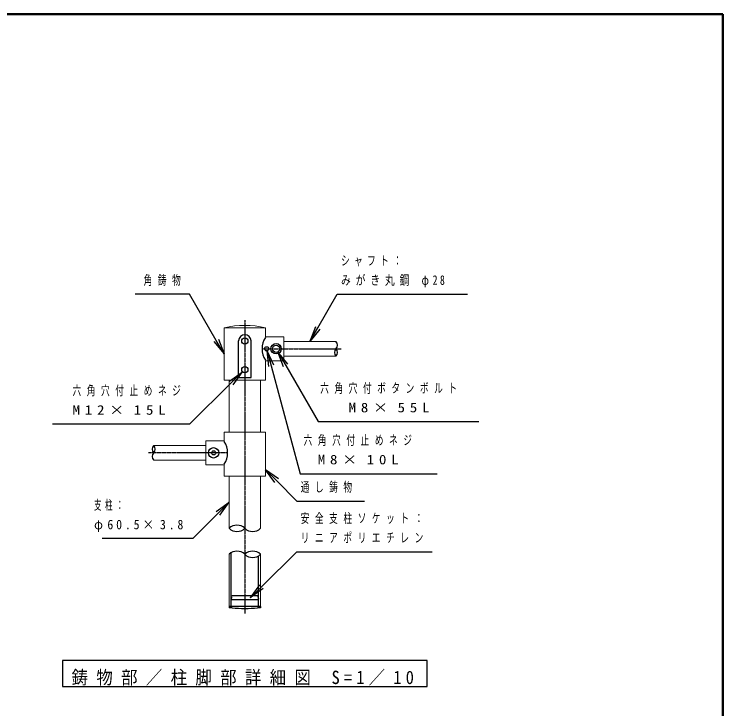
# Model space of a CAD drawing. Units: millimetres at full size, with parts at other scales. Extents: x -19540 to 0, y -3096 to 13350.
# Drawn here: x -6807 to 0, y 6675 to 13350 of the extents above; entities that cross this region are included whole.
import ezdxf

# ---------------------------------------------------------------- set-up
doc = ezdxf.new("R2010")
doc.units = ezdxf.units.MM
doc.linetypes.add('USER2', pattern=[6, 3, -1, 1, -1])
doc.linetypes.add('USER4', pattern=[8, 5, -3])
for name, color, linetype, lineweight in [('A3図枠', 7, 'Continuous', 25), ('線', 7, 'Continuous', 13), ('補助', 2, 'Continuous', 25)]:
    doc.layers.add(name, color=color, linetype=linetype, lineweight=lineweight)
doc.styles.add('ＭＳ ゴシック', font='')
doc.styles.get('ＭＳ ゴシック').set_extended_font_data('MS Gothic')

msp = doc.modelspace()

# ---------------------------------------------------------------- linework, layer by layer
at = {"layer": 'A3図枠', "lineweight": 50}
for p, q in [((0, 13350), (-19250, 13350)), ((0, 0), (0, 13350))]:
    msp.add_line(p, q, dxfattribs=at)
at = {"layer": '線', "color": 20, "linetype": 'USER2', "lineweight": 25}
for p, q in [((-4590.98, 10409.617), (-4590.98, 7589.617)), ((-4415.98, 10134.617), (-3665.98, 10134.617)), ((-4765.98, 9134.617), (-5515.98, 9134.617))]:
    msp.add_line(p, q, dxfattribs=at)
at = {"layer": '線'}
for p, q in [((-4790.98, 10337.114), (-4790.98, 9834.617)), ((-4790.98, 10334.498), (-4390.98, 10334.498)), ((-4390.98, 10337.114), (-4390.98, 10249.617)), ((-4390.98, 10249.617), (-4215.98, 10249.617)), ((-4215.98, 10249.617), (-4215.98, 10019.617)), ((-3715.98, 10204.617), (-4215.98, 10204.617)), ((-4390.98, 10019.617), (-4215.98, 10019.617)), ((-4390.98, 10019.617), (-4390.98, 9834.617)), ((-3715.98, 10064.617), (-4215.98, 10064.617)), ((-4790.98, 9834.617), (-4390.98, 9834.617)), ((-4742.23, 9334.617), (-4742.23, 9834.617)), ((-4439.73, 9334.617), (-4439.73, 9834.617)), ((-4390.98, 9334.617), (-4790.98, 9334.617)), ((-4790.98, 9334.617), (-4790.98, 9249.617)), ((-4390.98, 9334.617), (-4390.98, 8909.617)), ((-4965.98, 9204.617), (-5465.98, 9204.617)), ((-4965.98, 9249.617), (-4965.98, 9019.617)), ((-4790.98, 9249.617), (-4965.98, 9249.617)), ((-4965.98, 9064.617), (-5465.98, 9064.617)), ((-4790.98, 9019.617), (-4965.98, 9019.617)), ((-4790.98, 9019.617), (-4790.98, 8909.617)), ((-4390.98, 8909.617), (-4790.98, 8909.617)), ((-4742.23, 8409.617), (-4742.23, 8909.617)), ((-4439.73, 8409.617), (-4439.73, 8909.617)), ((-4742.23, 7659.617), (-4742.23, 8159.617)), ((-4439.73, 7659.617), (-4439.73, 8159.617)), ((-4439.73, 7659.617), (-4742.23, 7659.617))]:
    msp.add_line(p, q, dxfattribs=at)
at = {"layer": '線', "color": 2, "lineweight": 25}
for p, q in [((-4650.98, 9859.617), (-4650.98, 10209.617)), ((-4530.98, 9859.617), (-4530.98, 10209.617)), ((-4650.98, 9859.617), (-4530.98, 9859.617)), ((-4440.98, 7659.617), (-4740.98, 7659.617)), ((-4740.98, 7659.617), (-4740.98, 7644.617)), ((-4714.105, 7644.617), (-4740.98, 7644.617)), ((-4440.98, 7644.617), (-4467.855, 7644.617)), ((-4440.98, 7659.617), (-4440.98, 7644.617))]:
    msp.add_line(p, q, dxfattribs=at)
at = {"layer": '線', "color": 4, "linetype": 'USER4', "lineweight": 25}
for p, q in [((-4723.23, 7659.617), (-4723.23, 8174.256)), ((-4458.73, 7659.617), (-4458.73, 8144.979)), ((-4714.105, 7759.617), (-4724.23, 7724.617)), ((-4467.855, 7759.617), (-4714.105, 7759.617)), ((-4467.855, 7759.617), (-4457.73, 7724.617)), ((-4724.23, 7724.617), (-4457.73, 7724.617))]:
    msp.add_line(p, q, dxfattribs=at)
at = {"layer": '線', "color": 2, "lineweight": 25}
for centre, radius in [((-4590.98, 10209.617), 30), ((-4380.98, 10134.617), 20), ((-4290.98, 10134.617), 50), ((-4290.98, 10134.617), 34.5), ((-4590.98, 9934.617), 30), ((-4890.98, 9134.617), 50), ((-4890.98, 9134.617), 20)]:
    msp.add_circle(centre, radius, dxfattribs=at)
at = {"layer": '線'}
msp.add_arc((-4590.98, 9459.617), 900, 77.16041, 102.83959, dxfattribs=at)
at = {"layer": '線', "color": 2, "lineweight": 25}
for centre, radius, start, end in [((-4590.98, 10209.617), 60, 0, 180), ((-4226.727, 10134.617), 198.972, 146.42046, 213.57954), ((-3752.73, 10169.617), 50.75, 316.39718, 43.60282), ((-3679.23, 10099.617), 50.75, 136.39718, 223.60282), ((-3752.73, 10099.617), 50.75, 316.39718, 43.60282), ((-5429.23, 9169.617), 50.75, 136.39718, 223.60282), ((-5502.73, 9169.617), 50.75, 316.39718, 43.60282), ((-4955.233, 9134.617), 198.972, 326.42046, 33.57954), ((-5429.23, 9099.617), 50.75, 136.39718, 223.60282), ((-4666.605, 8331.111), 109.006, 46.07099, 133.92901), ((-4666.605, 8488.124), 109.006, 226.07099, 313.92901), ((-4515.355, 8488.124), 109.006, 226.07099, 313.92901), ((-4666.605, 8081.111), 109.006, 46.07099, 133.92901), ((-4515.355, 8081.111), 109.006, 46.07099, 133.92901), ((-4515.355, 8238.124), 109.006, 226.07099, 313.92901), ((-4590.98, 9158.094), 1518.477, 265.34909, 274.65091)]:
    msp.add_arc(centre, radius, start, end, dxfattribs=at)
at = {"layer": '補助'}
for p, q in [((-5172.236, 10659.617), (-5645.134, 10659.617)), ((-5122.236, 10659.617), (-5172.236, 10659.617)), ((-4865.98, 10215.769), (-5122.236, 10659.617)), ((-3890.98, 10334.521), (-3703.286, 10659.617)), ((-3703.286, 10659.617), (-3653.286, 10659.617)), ((-3653.286, 10659.617), (-2451.435, 10659.617)), ((-3912.631, 10347.021), (-3965.98, 10204.617)), ((-3965.98, 10204.617), (-3890.98, 10334.521)), ((-3869.33, 10322.021), (-3965.98, 10204.617)), ((-4790.98, 10085.866), (-4865.98, 10215.769)), ((-4844.33, 10228.269), (-4790.98, 10085.866)), ((-4887.631, 10203.269), (-4790.98, 10085.866)), ((-4361.126, 9963.94), (-4375.804, 10115.299)), ((-4312.83, 9976.882), (-4375.804, 10115.299)), ((-4375.804, 10115.299), (-4336.978, 9970.411)), ((-4220.381, 9962.336), (-4273.73, 10104.739)), ((-4177.08, 9987.336), (-4273.73, 10104.739)), ((-4273.73, 10104.739), (-4198.73, 9974.836)), ((-4336.978, 9970.411), (-4059.412, 8934.617)), ((-4198.73, 9974.836), (-3886.835, 9434.617)), ((-4738.275, 9824.359), (-4613.834, 9911.763)), ((-4613.834, 9911.763), (-4720.738, 9806.542)), ((-4703.201, 9788.724), (-4613.834, 9911.763)), ((-4720.738, 9806.542), (-5122.236, 9411.362)), ((-5172.236, 9411.362), (-6437.818, 9411.362)), ((-5122.236, 9411.362), (-5172.236, 9411.362)), ((-3886.835, 9434.617), (-3836.835, 9434.617)), ((-3836.835, 9434.617), (-2345.022, 9434.617)), ((-4302.71, 8848.29), (-4390.98, 8972.117)), ((-4267.321, 8883.611), (-4390.98, 8972.117)), ((-4390.98, 8972.117), (-4285.015, 8865.951)), ((-4059.412, 8934.617), (-4009.412, 8934.617)), ((-4009.412, 8934.617), (-2743.831, 8934.617)), ((-4285.015, 8865.951), (-4090.98, 8671.546)), ((-4865.974, 8571.229), (-4742.23, 8659.617)), ((-4742.23, 8659.617), (-4848.296, 8553.551)), ((-4830.619, 8535.874), (-4742.23, 8659.617)), ((-4090.98, 8671.546), (-4040.98, 8671.546)), ((-4040.98, 8671.546), (-3440.266, 8671.546)), ((-4848.296, 8553.551), (-5090.98, 8310.867)), ((-5140.98, 8310.867), (-5960.753, 8310.867)), ((-5090.98, 8310.867), (-5140.98, 8310.867)), ((-4431.943, 7847.571), (-4090.98, 8184.617)), ((-4090.98, 8184.617), (-4040.98, 8184.617)), ((-4040.98, 8184.617), (-2790.852, 8184.617)), ((-4449.518, 7865.35), (-4538.62, 7742.119)), ((-4538.62, 7742.119), (-4431.943, 7847.571)), ((-4414.368, 7829.791), (-4538.62, 7742.119))]:
    msp.add_line(p, q, dxfattribs=at)
msp.add_lwpolyline([(-6340.98, 7139.617), (-6340.98, 6889.617), (-2840.98, 6889.617), (-2840.98, 7139.617)], close=True, dxfattribs=at)

# ---------------------------------------------------------------- texts
at = {"layer": '補助', "style": 'ＭＳ ゴシック'}
for s, insert, char_height, attachment_point in [('\\T1.5;\\W0.65;シャフト：', (-3667.036, 11028.367), 91.64, 1), ('\\T1.64;\\W0.65;角鋳物', (-5563.486, 10840.867), 91.64, 1), ('\\T1.5;\\W0.75;みがき丸鋼\\~φ28', (-3667.036, 10840.867), 91.64, 1), ('\\T1.64;\\W0.65;六角穴付ボタンボルト', (-3183.085, 9803.367), 91.64, 2), ('\\T1.64;\\W0.65;六角穴付止めネジ', (-6245.986, 9780.112), 91.64, 1), ('\\T1.64;\\W1.15;M8×55L', (-3183.085, 9615.867), 91.64, 2), ('\\T1.64;\\W1.15;M12×15L', (-6245.986, 9592.612), 91.64, 1), ('\\T1.64;\\W0.65;六角穴付止めネジ', (-3479.412, 9303.367), 91.64, 2), ('\\T1.64;\\W1.15;M8×10L', (-3479.412, 9115.867), 91.64, 2), ('\\T1.64;\\W0.65;通し鋳物', (-4054.73, 8852.796), 91.64, 1), ('\\T1.5;\\W0.55;支柱：', (-6039.016, 8679.617), 91.64, 1), ('\\T1.64;\\W0.65;安全支柱ソケット：', (-4054.73, 8553.367), 91.64, 1), ('\\T1.5;\\W0.9;φ60.5×3.8', (-6039.016, 8492.117), 91.64, 1), ('\\T1.64;\\W0.65;リニアポリエチレン', (-4054.73, 8365.867), 91.64, 1), ('\\T1.51;\\W0.9;鋳物部／柱脚部詳細図\\~S=1／10', (-4590.98, 6897.951), 128.3, 8)]:
    msp.add_mtext(s, dxfattribs=dict(at, insert=insert, char_height=char_height, attachment_point=attachment_point))

doc.saveas('drawing.dxf')
